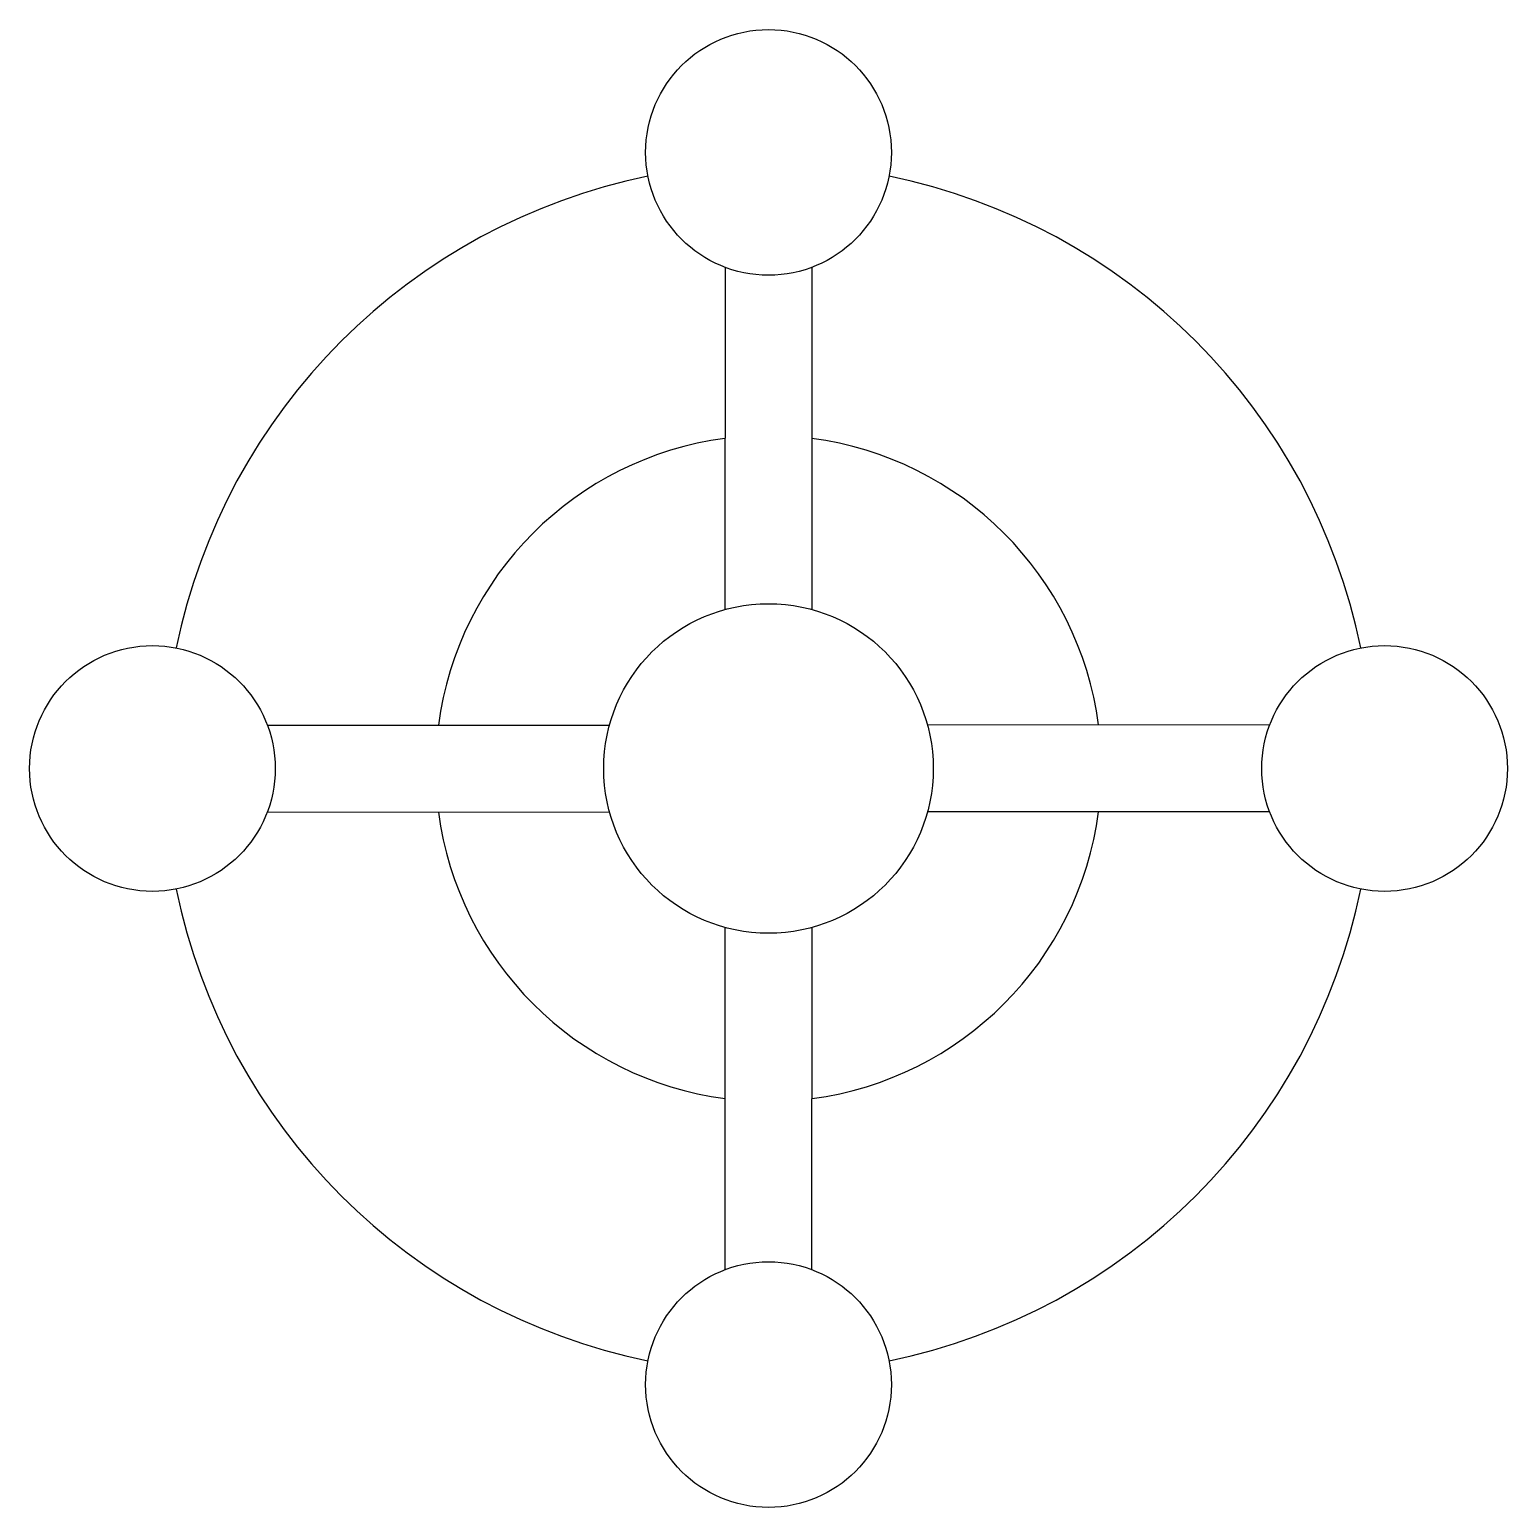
# Model space of a CAD drawing. Header units: millimetres. Extents: x -2993.9333 to -2993.8493, y 2927.0602 to 2927.1442.
import ezdxf

# ---------------------------------------------------------------- set-up
doc = ezdxf.new("R2010")
doc.units = ezdxf.units.MM
doc.header["$LTSCALE"] = 10
doc.layers.add('banheiro_acessórios', color=2, linetype='Continuous')

msp = doc.modelspace()

# ---------------------------------------------------------------- linework, layer by layer
at = {"layer": 'banheiro_acessórios'}
for p, q in [((-2993.893773910959, 2927.130695178417), (-2993.893790673261, 2927.1112250495)), ((-2993.888836332462, 2927.130692088729), (-2993.888830754794, 2927.111230361537)), ((-2993.919806450047, 2927.104651368509), (-2993.900344722855, 2927.104656946177)), ((-2993.862792522553, 2927.10465954964), (-2993.88226265147, 2927.104676311943)), ((-2993.919809539736, 2927.099713790012), (-2993.900339410819, 2927.09969702771)), ((-2993.862795612242, 2927.099721971143), (-2993.882257339434, 2927.099716393476)), ((-2993.893765729827, 2927.073681250924), (-2993.893771307495, 2927.093142978116)), ((-2993.88882815133, 2927.073678161235), (-2993.888811389028, 2927.093148290152))]:
    msp.add_line(p, q, dxfattribs=at)
for centre, radius in [((-2993.891301031144, 2927.137230696102), 0.006987712500000002), ((-2993.891301031144, 2927.102186669826), 0.00937500000009095), ((-2993.926345057421, 2927.102186669827), 0.006987712500000002), ((-2993.856257004868, 2927.102186669826), 0.006987712500000002), ((-2993.891301031145, 2927.067142643551), 0.006987712500000002)]:
    msp.add_circle(centre, radius, dxfattribs=at)
at = {"layer": 'banheiro_acessórios', "color": 1}
for radius, start, end in [(0.0343750000001819, 101.5016205077821, 168.4983794914751), (0.0343750000001819, 11.50162050778214, 78.49837949221786), (0.01893631309996421, 97.5292266090848, 172.5128095575382), (0.01893631309996421, 7.529226607720727, 82.51280955908166), (0.01893631309996421, 187.5292266049926, 262.5128095575382), (0.01893631309996421, 277.5292266049926, 352.5128095590817), (0.0343750000001819, 191.5016205070394, 258.4983794914751), (0.0343750000001819, 281.5016205070394, 348.4983794922179)]:
    msp.add_arc((-2993.891301031144, 2927.102186669826), radius, start, end, dxfattribs=at)

doc.saveas('drawing.dxf')
